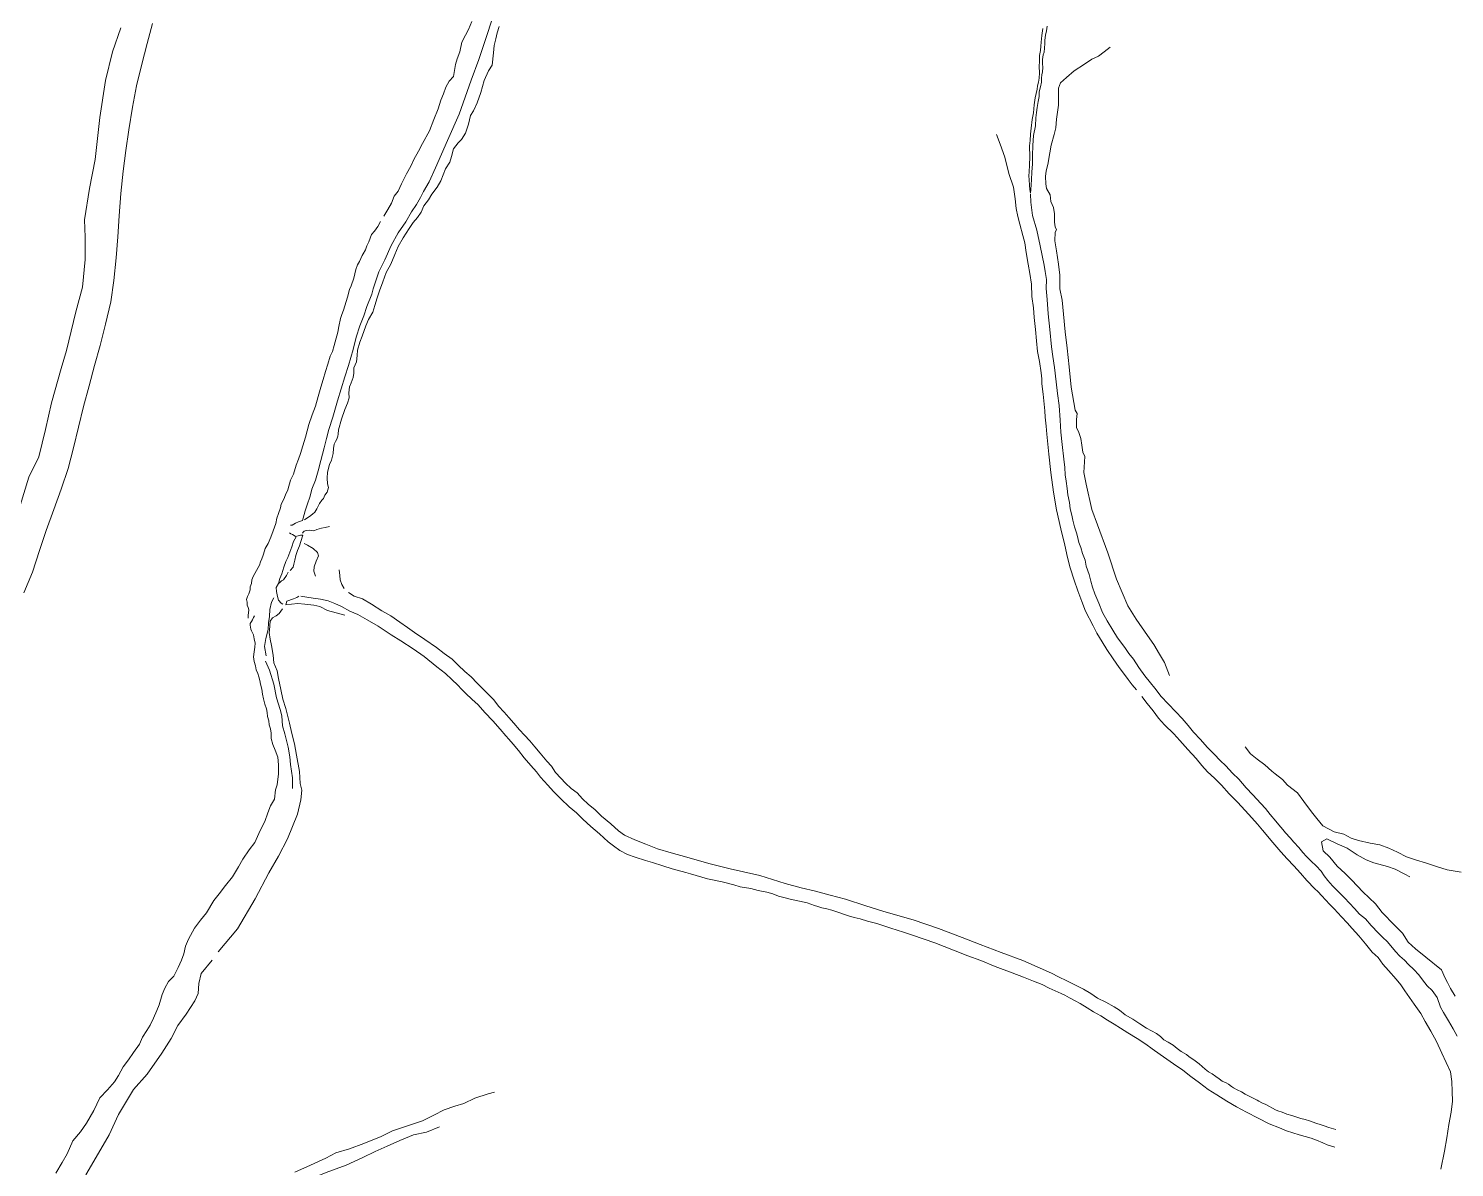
# Model space of a CAD drawing. Extents: x 683321 to 688873, y 7661944 to 7668387.
# Drawn here: x 684387.4 to 684800.5, y 7665832 to 7666161.9 of the extents above; entities that cross this region are included whole.
import ezdxf

# ---------------------------------------------------------------- set-up
doc = ezdxf.new("R2010")
doc.units = 0
doc.header["$MEASUREMENT"] = 0
doc.layers.add('01 CRESTA_Line', color=3, linetype='Continuous', lineweight=20)

msp = doc.modelspace()

# ---------------------------------------------------------------- linework, layer by layer
at = {"layer": '01 CRESTA_Line'}
for points in [[(684384.97, 7666023.73, 4275.94), (684387.43, 7666031.99, 4276.62), (684390.31, 7666037.87, 4276.25), (684392.29, 7666045.77, 4276.74), (684393.99, 7666053.53, 4277.23), (684396.84, 7666063.47, 4277.75), (684398.34, 7666068.64, 4278.06), (684401.08, 7666079.89, 4278.8), (684403.03, 7666087.01, 4278.66), (684403.76, 7666095.05, 4279.52), (684403.77, 7666101.47, 4280.23), (684403.61, 7666106.51, 4280.96), (684405.05, 7666115.54, 4281.2), (684406.62, 7666124.03, 4281.25), (684407.99, 7666136.17, 4282.42), (684409.61, 7666146.92, 4283.6), (684411.72, 7666155.21, 4284.31), (684414.07, 7666162.16, 4284.48)], [(684423.24, 7666163.41, 4282.76), (684421.75, 7666157.59, 4282.07), (684420.17, 7666151.64, 4281.33), (684418.59, 7666145.32, 4280.61), (684417.45, 7666139.14, 4280.24), (684416.43, 7666132.54, 4279.67), (684415.58, 7666126.62, 4279.01), (684414.77, 7666120.62, 4278.45), (684414.13, 7666114.11, 4277.95), (684413.65, 7666107.7, 4277.4), (684413.19, 7666101.6, 4276.91), (684412.76, 7666095.51, 4276.47), (684412.07, 7666088.92, 4276.05), (684411.19, 7666082.71, 4275.5), (684409.68, 7666076.24, 4274.94), (684408.13, 7666070.09, 4274.43), (684406.46, 7666064.31, 4274), (684404.96, 7666058.4, 4273.64), (684403.3, 7666052.39, 4273.33), (684401.79, 7666046.47, 4273.02), (684400.43, 7666040.5, 4272.78), (684398.82, 7666034.5, 4272.38), (684396.79, 7666028.51, 4272.13), (684394.73, 7666022.61, 4271.9), (684392.5, 7666016.46, 4271.72), (684390.51, 7666010.68, 4271.43), (684388.49, 7666004.44, 4271.03), (684386.04, 7665998.45, 4270.67)], [(684521.47, 7666164.02, 4244.32), (684520.14, 7666159.95, 4244.29), (684517.81, 7666152.92, 4244.02), (684515.63, 7666146.93, 4243.91), (684512.15, 7666137.11, 4243.82), (684508.72, 7666129.51, 4243.9), (684505.29, 7666121.54, 4243.78), (684503.42, 7666117.51, 4243.75), (684501.77, 7666114.73, 4243.62), (684500.93, 7666112.97, 4243.5), (684499.75, 7666110.99, 4243.39), (684498.27, 7666108.86, 4243.07), (684496.66, 7666105.93, 4242.99), (684494.41, 7666102.75, 4242.71), (684492.37, 7666099.05, 4242.58), (684490.54, 7666094.96, 4242.49), (684488.87, 7666091.43, 4242.37), (684487.2, 7666086.56, 4242.29), (684486.77, 7666084.98, 4242.28), (684485.33, 7666081.43, 4242.22), (684484.51, 7666078.7, 4242.13), (684483.31, 7666075.82, 4241.94), (684482.31, 7666072.54, 4241.87), (684481.38, 7666068.91, 4241.95), (684480.05, 7666064.3, 4241.92), (684479.02, 7666061.07, 4241.95), (684477.93, 7666057.57, 4241.93), (684476.9, 7666054.09, 4241.88), (684475.55, 7666049.38, 4241.94), (684474.35, 7666045.74, 4241.73), (684473.64, 7666043.14, 4241.67), (684473.01, 7666040.41, 4241.58), (684472.05, 7666036.8, 4241.63), (684471.26, 7666033.78, 4241.6), (684470.49, 7666031.1, 4241.6), (684469.44, 7666028.45, 4241.45), (684468.92, 7666026.42, 4241.4), (684468.1, 7666023.91, 4241.38), (684467.53, 7666022.21, 4241.43), (684466.89, 7666020.12, 4241.33), (684466.74, 7666019.43, 4241.32), (684466.19, 7666019.25, 4240.98), (684465.55, 7666018.97, 4240.67), (684464.67, 7666018.62, 4240.3), (684463.76, 7666018.09, 4239.74), (684463.21, 7666018.02, 4239.22)], [(684467.27, 7666019.64, 4241.41), (684467.94, 7666020.03, 4241.45), (684468.78, 7666020.54, 4241.55), (684469.58, 7666021.28, 4241.68), (684470.26, 7666021.85, 4241.68), (684470.88, 7666022.77, 4241.62), (684471.62, 7666024.28, 4241.68), (684472.37, 7666025.26, 4241.63), (684472.77, 7666025.79, 4241.51), (684473.17, 7666026.76, 4241.49), (684473.84, 7666027.63, 4241.48), (684474.3, 7666028.92, 4241.43), (684473.98, 7666030.07, 4241.5), (684473.87, 7666031.71, 4241.54), (684473.93, 7666033.39, 4241.62), (684474.59, 7666035.66, 4241.68), (684475.16, 7666036.86, 4241.69), (684475.65, 7666038.81, 4241.7), (684475.72, 7666040.22, 4241.83), (684475.92, 7666041.51, 4241.74), (684476.31, 7666042.31, 4241.7), (684476.68, 7666043.01, 4241.74), (684476.94, 7666043.85, 4241.73), (684477.03, 7666044.43, 4241.85), (684477.13, 7666045.64, 4241.92), (684478.02, 7666048.73, 4241.9), (684479, 7666051.6, 4241.92), (684479.77, 7666053.35, 4241.86), (684480.28, 7666054.97, 4241.86), (684480.17, 7666056.43, 4241.96), (684480.38, 7666058.16, 4241.96), (684480.8, 7666059.29, 4241.88), (684481.44, 7666060.81, 4241.76), (684481.62, 7666062.07, 4241.82), (684481.63, 7666063.6, 4241.89), (684482.34, 7666065.39, 4241.76), (684482.54, 7666067.16, 4241.86), (684482.69, 7666068.79, 4242.02), (684483.37, 7666071.11, 4241.95), (684484, 7666072.81, 4241.99), (684485.1, 7666075.76, 4242.17), (684485.86, 7666077.63, 4242.25), (684487.12, 7666079.77, 4242.13), (684487.7, 7666081.7, 4242.21), (684488.36, 7666083.91, 4242.28), (684489.05, 7666085.94, 4242.31), (684489.98, 7666088.58, 4242.47), (684490.95, 7666091.21, 4242.43), (684492.32, 7666093.68, 4242.47), (684493.47, 7666096.42, 4242.47), (684494.45, 7666098.75, 4242.63), (684495.93, 7666101.27, 4242.68), (684496.75, 7666102.65, 4242.77), (684497.65, 7666104.01, 4242.95), (684498.82, 7666105.74, 4243.02), (684500.01, 7666107.17, 4243.19), (684501.12, 7666108.76, 4243.26), (684501.89, 7666110.59, 4243.44), (684503.19, 7666112.29, 4243.6), (684504.23, 7666113.95, 4243.55), (684505.71, 7666115.97, 4243.74), (684506.81, 7666117.83, 4243.87), (684507.46, 7666119.53, 4244), (684508.2, 7666121.27, 4244), (684509.46, 7666123.22, 4244.02), (684509.93, 7666124.89, 4244.04), (684510.47, 7666127.07, 4244.06), (684511.83, 7666128.82, 4244.02), (684512.8, 7666129.78, 4243.97), (684513.95, 7666131.66, 4244.02), (684514.82, 7666134.27, 4243.92), (684515.43, 7666136.71, 4244.01), (684516.25, 7666138.12, 4244.03), (684517.35, 7666140.4, 4243.98), (684518.43, 7666143.43, 4243.93), (684519.38, 7666146.92, 4244.07), (684520.58, 7666149.7, 4244.14), (684521.68, 7666151.35, 4244.12), (684522.03, 7666154.93, 4244.23), (684522.22, 7666157.06, 4244.2), (684522.76, 7666158.99, 4244.29), (684523.12, 7666160.69, 4244.41), (684523.7, 7666162.51, 4244.41)], [(684490.28, 7666107.57, 4242.39), (684491.49, 7666109.55, 4242.37), (684492.56, 7666111.37, 4242.36), (684493.33, 7666113.32, 4242.57), (684494.45, 7666114.78, 4242.89), (684495.4, 7666116.95, 4242.95), (684496.9, 7666119.82, 4243.03), (684498.11, 7666122.08, 4243.38), (684499.01, 7666123.96, 4243.38), (684500.3, 7666126.38, 4243.51), (684501.49, 7666128.59, 4243.56), (684503.53, 7666132.34, 4243.45), (684504.78, 7666135.62, 4243.64), (684506.01, 7666138.7, 4243.5), (684506.79, 7666141.22, 4243.55), (684507.55, 7666143.04, 4243.64), (684508.29, 7666144.9, 4243.64), (684509.24, 7666146.7, 4243.63), (684510.49, 7666148.08, 4243.88), (684511.08, 7666151.48, 4243.67), (684511.5, 7666153.13, 4243.73), (684512.33, 7666155.14, 4243.86), (684512.89, 7666158.02, 4244.2), (684513.91, 7666160.03, 4243.95), (684514.78, 7666161.7, 4243.98), (684515.74, 7666163.95, 4244.31)], [(684681.26, 7666161.97, 4248.26), (684680.9, 7666159.9, 4248.16), (684680.74, 7666158, 4248.06), (684680.65, 7666156.78, 4247.96), (684680.52, 7666155.58, 4247.84), (684680.24, 7666154.11, 4247.67), (684680.22, 7666152.51, 4247.63), (684680.16, 7666150.9, 4247.54), (684680.25, 7666149.05, 4247.55), (684680.15, 7666147.53, 4247.56), (684679.93, 7666146.4, 4247.42), (684679.71, 7666145.37, 4247.25), (684679.59, 7666144.37, 4247.3), (684678.96, 7666141.82, 4247.21), (684678.74, 7666139.84, 4247.07), (684678.52, 7666137.51, 4246.9), (684678.11, 7666135.58, 4246.85), (684677.86, 7666133.11, 4246.88), (684677.62, 7666131.29, 4246.86), (684677.52, 7666129.52, 4246.89), (684677.37, 7666127.96, 4246.92), (684677.44, 7666124.75, 4246.69), (684677.37, 7666122.31, 4246.49), (684677.25, 7666120.44, 4246.38), (684677.14, 7666119.28, 4246.29), (684677.23, 7666118.13, 4246.31), (684677.35, 7666116.51, 4246.07), (684677.41, 7666115.26, 4245.84), (684677.64, 7666114.25, 4245.73), (684677.77, 7666115.26, 4245.84), (684677.83, 7666116.66, 4246.08), (684677.92, 7666118.2, 4246.28), (684678, 7666120.29, 4246.35), (684678.19, 7666122.72, 4246.56), (684678.18, 7666125.12, 4246.76), (684678.34, 7666128.05, 4246.96), (684678.51, 7666130.93, 4246.99), (684679.13, 7666133.71, 4247), (684679.16, 7666136.03, 4247.1), (684679.4, 7666137.65, 4247.13), (684679.58, 7666139.05, 4247.18), (684679.83, 7666140.76, 4247.2), (684680.18, 7666142.21, 4247.29), (684680.16, 7666143.55, 4247.37), (684680.58, 7666145.05, 4247.43), (684680.83, 7666146.42, 4247.53), (684680.84, 7666147.56, 4247.63), (684680.96, 7666148.52, 4247.59), (684681.11, 7666149.35, 4247.65), (684681.17, 7666150.6, 4247.67), (684681.12, 7666151.77, 4247.77), (684681.12, 7666152.94, 4247.85), (684681.34, 7666154.3, 4247.9), (684681.64, 7666155.08, 4247.89), (684681.73, 7666156.29, 4248.02), (684681.76, 7666157.57, 4248.11), (684681.82, 7666158.56, 4248.3), (684681.96, 7666159.97, 4248.26), (684682.24, 7666161.25, 4248.39), (684682.43, 7666162.61, 4248.23)], [(684700.74, 7666156.52, 4257.36), (684699.02, 7666155.2, 4256.53), (684697.32, 7666153.97, 4255.67), (684695.39, 7666153.01, 4254.53), (684693.29, 7666151.57, 4253.59), (684690.26, 7666149.7, 4252.03), (684688.07, 7666147.73, 4250.76), (684686.33, 7666146.22, 4249.89), (684685.72, 7666144.66, 4249.46), (684685.76, 7666142.19, 4249.79), (684685.75, 7666139.75, 4249.56), (684685.45, 7666137.72, 4249.63), (684685.14, 7666135.7, 4249.77), (684684.95, 7666133.16, 4249.68), (684684.54, 7666131.21, 4249.72), (684683.63, 7666128.11, 4249.6), (684683.25, 7666125.92, 4249.35), (684682.62, 7666122.54, 4248.89), (684682.15, 7666120.72, 4248.54), (684681.94, 7666119.04, 4248.3), (684682.04, 7666116.94, 4248.2), (684682.28, 7666115.61, 4248.59), (684683.32, 7666113.73, 4248.96), (684683.52, 7666111.83, 4249.08), (684684.33, 7666110.12, 4249.16), (684684.59, 7666108.22, 4248.79), (684684.64, 7666105.85, 4248.45), (684684.78, 7666104.51, 4248.36), (684685.13, 7666103.65, 4248.21), (684684.81, 7666102.95, 4247.55), (684684.7, 7666100.47, 4246.74), (684685.21, 7666097.53, 4247.08), (684685.73, 7666093.64, 4247.13), (684686.15, 7666090.48, 4247.03), (684686.18, 7666086.5, 4246.85), (684686.82, 7666083.19, 4246.88), (684687.19, 7666079.17, 4246.75), (684687.66, 7666074.04, 4246.38), (684688.24, 7666069.34, 4246.38), (684688.82, 7666063.9, 4246.23), (684689.44, 7666058.04, 4245.78), (684690.58, 7666051.4, 4246), (684691.2, 7666050.37, 4246.81), (684691, 7666048.63, 4246.68), (684691.01, 7666046.33, 4246.68), (684691.67, 7666044.87, 4246.85), (684692.22, 7666043.15, 4246.89), (684692.52, 7666041.18, 4247.07), (684692.82, 7666039.17, 4247.38), (684693.42, 7666037.99, 4247.54), (684693.12, 7666033.27, 4246.29), (684693.8, 7666029.91, 4246.41), (684695.37, 7666022.62, 4246.54), (684697.09, 7666018.15, 4246.98), (684700.07, 7666010.06, 4247.24), (684702.59, 7666002.39, 4246.96), (684705.83, 7665994.64, 4246.59), (684708.21, 7665990.83, 4246.37), (684711.58, 7665986.05, 4246.27), (684713.36, 7665983.51, 4245.79), (684714.99, 7665980.69, 4245.44), (684716.43, 7665978.23, 4245.37), (684717.94, 7665974.48, 4244.9)], [(684667.81, 7666131.25, 4242.79), (684668.81, 7666128.45, 4243.2), (684670.18, 7666124.65, 4243.62), (684671.4, 7666119.97, 4244.52), (684672.72, 7666115.93, 4245.23), (684673.24, 7666112.61, 4245.38), (684673.52, 7666109.77, 4245.27), (684673.95, 7666107.45, 4245.13), (684674.52, 7666105.22, 4245.1), (684675.37, 7666102, 4245.01), (684675.98, 7666099.81, 4244.86), (684676.4, 7666097.09, 4244.77), (684676.93, 7666093.68, 4244.77), (684677.47, 7666090.96, 4244.8), (684677.93, 7666087.86, 4244.84), (684678.07, 7666084.26, 4244.75), (684678.46, 7666081.03, 4244.65), (684678.69, 7666078.2, 4244.54), (684679.07, 7666074.74, 4244.48), (684679.36, 7666071.5, 4244.45), (684679.67, 7666068.37, 4244.36), (684680.27, 7666065.48, 4244.36), (684680.69, 7666062.22, 4244.25), (684680.89, 7666060.47, 4244.37), (684680.95, 7666059.06, 4244.09), (684681.09, 7666057.42, 4243.98), (684681.34, 7666056.04, 4243.99), (684681.59, 7666053.08, 4244.01), (684681.78, 7666051.18, 4243.84), (684681.91, 7666049.38, 4243.77), (684682.13, 7666046.69, 4243.64), (684682.41, 7666044.4, 4243.74), (684682.95, 7666038.63, 4243.5), (684683.51, 7666033.28, 4243.86), (684684.27, 7666027.58, 4243.59), (684685.13, 7666022.45, 4243.46), (684686.4, 7666016.97, 4243.46), (684687.54, 7666012.21, 4243.41), (684688.39, 7666008.73, 4243.37), (684689.15, 7666005.71, 4243.36), (684690.26, 7666002.16, 4243.49), (684691.37, 7665999.07, 4243.33), (684692.51, 7665995.98, 4243.31), (684693.6, 7665993.11, 4243.07), (684695.84, 7665988.92, 4243.02), (684696.89, 7665986.78, 4243.12), (684698.43, 7665984.27, 4243.17), (684699.75, 7665982.01, 4243.16), (684701.54, 7665979.37, 4243.04), (684703.36, 7665976.78, 4243.04), (684704.56, 7665975.14, 4243.05), (684705.92, 7665973.33, 4243.17), (684707.08, 7665971.8, 4243.2), (684708.36, 7665970.36, 4243.25)], [(684801.28, 7665870.01, 4241.81), (684800.05, 7665872.13, 4241.78), (684798.76, 7665874.49, 4241.85), (684797.26, 7665876.83, 4241.82), (684796.44, 7665878.44, 4241.84), (684795.42, 7665881.25, 4241.77), (684793.99, 7665883.24, 4241.71), (684792.57, 7665884.56, 4241.91), (684791.18, 7665886.31, 4241.83), (684790.1, 7665887.8, 4241.74), (684788.66, 7665889.33, 4241.79), (684787.18, 7665890.8, 4241.78), (684785.98, 7665892.01, 4241.71), (684784.64, 7665893.14, 4241.76), (684783.43, 7665894.55, 4241.73), (684782.05, 7665896.14, 4241.77), (684780.94, 7665897.44, 4241.73), (684779.69, 7665898.63, 4241.72), (684778.44, 7665899.87, 4241.81), (684776.38, 7665902.02, 4241.77), (684774.68, 7665903.99, 4241.62), (684772.98, 7665905.39, 4241.75), (684771.5, 7665907, 4241.74), (684770.01, 7665908.49, 4241.84), (684768.64, 7665910.05, 4241.84), (684766.56, 7665912.12, 4241.86), (684765.11, 7665913.57, 4241.84), (684763.77, 7665915.08, 4241.94), (684762.67, 7665916.43, 4241.97), (684761.8, 7665917.81, 4241.95), (684760.4, 7665919.34, 4241.98), (684758.91, 7665920.69, 4241.95), (684757.58, 7665922.01, 4241.94), (684756.58, 7665923.25, 4241.96), (684755.35, 7665924.64, 4241.89), (684753.96, 7665926.21, 4241.96), (684752.85, 7665927.44, 4241.93), (684751.51, 7665928.87, 4241.92), (684750.75, 7665929.86, 4241.94), (684749.58, 7665931.22, 4242.03), (684748.72, 7665932.27, 4242.08), (684747.07, 7665934.23, 4242.19), (684745.7, 7665935.98, 4242.31), (684744.41, 7665937.4, 4242.43), (684742.01, 7665939.9, 4242.53), (684740.13, 7665941.96, 4242.66), (684737.98, 7665944.42, 4242.68), (684736.2, 7665946.2, 4242.75), (684734.21, 7665948.34, 4242.72), (684732.55, 7665949.84, 4242.91), (684730.85, 7665951.72, 4242.87), (684728.8, 7665953.78, 4242.96), (684726.9, 7665955.98, 4243.04), (684724.87, 7665958.04, 4243.17), (684723.34, 7665959.98, 4243.04), (684721.57, 7665962.01, 4243.03), (684719.75, 7665963.98, 4243.03), (684717.54, 7665966.24, 4243.19), (684715.53, 7665968.38, 4243.12), (684713.64, 7665970.81, 4243.1), (684712.44, 7665972.42, 4243.11), (684710.79, 7665974.43, 4243.02), (684708.98, 7665976.86, 4242.93), (684707.44, 7665979.2, 4242.87), (684706.1, 7665980.91, 4242.86), (684704.98, 7665982.65, 4242.93), (684702.86, 7665985.44, 4242.89), (684701.45, 7665987.6, 4242.87), (684699.82, 7665990.35, 4242.91), (684698.54, 7665992.74, 4242.98), (684697.42, 7665995.44, 4243.03), (684696.29, 7665998.17, 4243.16), (684695.59, 7666000.09, 4243.17), (684695.1, 7666001.81, 4243.2), (684694.6, 7666003.79, 4243.23), (684693.8, 7666006.16, 4243.17), (684693.43, 7666007.88, 4243.19), (684692.72, 7666009.8, 4243.2), (684692.2, 7666011.59, 4243.2), (684691.6, 7666013.06, 4243.17), (684691.24, 7666014.72, 4243.21), (684690.97, 7666015.85, 4243.26), (684690.37, 7666017.6, 4243.29), (684689.94, 7666019.54, 4243.28), (684689.59, 7666020.97, 4243.33), (684689.17, 7666022.74, 4243.31), (684688.89, 7666024.57, 4243.3), (684688.48, 7666026.81, 4243.39), (684688.3, 7666028.67, 4243.49), (684687.93, 7666030.84, 4243.52), (684687.71, 7666032.63, 4243.59), (684687.61, 7666034.76, 4243.61), (684687.32, 7666037.15, 4243.56), (684686.79, 7666041.41, 4243.66), (684686.4, 7666045.02, 4243.5), (684686.22, 7666048.47, 4243.62), (684685.9, 7666052.68, 4243.66), (684685.42, 7666056.23, 4243.8), (684685.08, 7666059.54, 4243.96), (684684.62, 7666063.75, 4244.1), (684684.14, 7666066.89, 4244.24), (684683.77, 7666069.72, 4244.25), (684683.24, 7666074.73, 4244.4), (684682.75, 7666079.23, 4244.49), (684682.48, 7666083.44, 4244.66), (684682.21, 7666086.66, 4244.67), (684682.23, 7666089.22, 4244.71), (684681.9, 7666091.56, 4244.7), (684681.64, 7666093.41, 4244.76), (684680.46, 7666099.01, 4244.89), (684679.48, 7666103.49, 4245.15), (684678.23, 7666107.78, 4245.33), (684677.78, 7666111.62, 4245.48), (684677.66, 7666113.93, 4245.73)], [(684451, 7665991.12, 4238.36), (684451, 7665991.93, 4238.54), (684451.13, 7665992.67, 4238.72), (684451.14, 7665993.54, 4239), (684450.95, 7665994.22, 4239.26), (684450.72, 7665994.92, 4239.49), (684450.68, 7665995.75, 4239.68), (684450.53, 7665996.49, 4239.9), (684450.79, 7665997.35, 4240.02), (684451.18, 7665998.11, 4240.11), (684451.52, 7665999.3, 4240.14), (684451.52, 7666000.18, 4240.16), (684451.93, 7666001.13, 4240.22), (684452.01, 7666002.17, 4240.33), (684452.45, 7666003.13, 4240.38), (684452.91, 7666004.02, 4240.31), (684453.39, 7666004.96, 4240.18), (684453.84, 7666005.79, 4240.02), (684454.23, 7666006.44, 4240.05), (684454.6, 7666007.38, 4240.09), (684454.98, 7666008.29, 4240.07), (684455.29, 7666009.33, 4240.11), (684455.76, 7666010.57, 4240.19), (684455.95, 7666011.32, 4240.11), (684456.83, 7666012.73, 4240.25), (684457.59, 7666014.62, 4240.21), (684458.27, 7666016.45, 4240.39), (684458.97, 7666018.53, 4240.4), (684459.33, 7666020.05, 4240.53), (684459.76, 7666021.44, 4240.62), (684460.33, 7666023.11, 4240.4), (684460.57, 7666024.16, 4240.92), (684461.28, 7666025.6, 4240.9), (684461.76, 7666026.83, 4240.97), (684462.48, 7666028.31, 4240.76), (684463.25, 7666031.11, 4240.73), (684464.17, 7666032.86, 4241), (684464.89, 7666035.39, 4241.23), (684465.53, 7666037.16, 4241.14), (684466.16, 7666038.83, 4241.21), (684466.78, 7666041.07, 4241.21), (684467.58, 7666043.52, 4241.08), (684468.52, 7666047.19, 4241.27), (684469.57, 7666049.99, 4241.07), (684470.48, 7666052.56, 4241.17), (684471.28, 7666055.28, 4241.31), (684472.06, 7666058.06, 4241.42), (684472.67, 7666060.28, 4241.51), (684473.44, 7666062.54, 4241.36), (684474.04, 7666064.67, 4241.59), (684474.72, 7666067.04, 4241.87), (684475.38, 7666068.41, 4241.6), (684475.92, 7666070.11, 4241.6), (684476.15, 7666071.12, 4241.55), (684476.95, 7666073.94, 4241.46), (684477.3, 7666075.6, 4241.54), (684477.77, 7666077.9, 4241.41), (684478.1, 7666079.11, 4241.67), (684478.56, 7666080.35, 4241.68), (684479.76, 7666084.14, 4241.68), (684480.39, 7666086.37, 4241.83), (684480.85, 7666087.41, 4242.13), (684481.59, 7666089.58, 4242.08), (684482.2, 7666092.09, 4241.98), (684482.64, 7666093.46, 4241.98), (684483.23, 7666094.46, 4241.99), (684483.98, 7666096.13, 4242.04), (684484.26, 7666096.62, 4242.07), (684484.94, 7666097.85, 4242.18), (684485.37, 7666099.01, 4242.42), (684485.9, 7666100.12, 4242.51), (684486.68, 7666102.28, 4242.34), (684487.57, 7666103.19, 4242.38), (684488.54, 7666104.58, 4242.38), (684489.37, 7666106.03, 4242.21)], [(684466.77, 7666015.69, 4240.66), (684466.97, 7666016.02, 4240.26), (684467.17, 7666016.29, 4239.95), (684467.82, 7666016.46, 4239.81), (684468.86, 7666016.56, 4239.7), (684469.97, 7666016.44, 4239.76), (684470.88, 7666016.8, 4239.66), (684472.22, 7666017.21, 4239.6), (684473.32, 7666017.35, 4239.54), (684474.58, 7666017.65, 4239.37)], [(684462.95, 7666015.86, 4239.48), (684463.39, 7666015.54, 4239.91), (684463.81, 7666015.3, 4240.36), (684464.64, 7666014.87, 4240.9), (684464.88, 7666014.71, 4241.03), (684464.11, 7666013.36, 4240.97), (684463.64, 7666011.8, 4240.97), (684463.03, 7666010.19, 4240.88), (684462.48, 7666008.65, 4240.79), (684461.91, 7666007.57, 4240.66), (684461.3, 7666005.87, 4240.52), (684460.74, 7666003.99, 4240.44), (684460.21, 7666002.56, 4240.35), (684459.78, 7666001.13, 4240.55), (684459.1, 7665999.99, 4240.09), (684459.22, 7665998.88, 4240.12), (684459.53, 7665997.39, 4240.28), (684459.76, 7665996.3, 4240.16), (684460.57, 7665995.43, 4239.97), (684461.01, 7665995.14, 4239.9)], [(684463.19, 7666004.93, 4240.8), (684463.99, 7666005.89, 4240.79), (684464.24, 7666006.79, 4240.81), (684464.47, 7666007.89, 4240.92), (684464.83, 7666009.25, 4240.98), (684465.24, 7666010.69, 4241.05), (684465.87, 7666012.06, 4241.05), (684466.29, 7666013.27, 4241.09), (684466.8, 7666015.11, 4240.92), (684466.19, 7666015.15, 4241.06), (684465.13, 7666014.86, 4241.08)], [(684470.46, 7666003.27, 4240.16), (684470.04, 7666004.75, 4240.33), (684470.15, 7666005.94, 4240.36), (684470.72, 7666007.58, 4240.31), (684471.36, 7666009.14, 4240.35), (684471.09, 7666010.09, 4240.39), (684469.78, 7666011.26, 4240.45), (684468.15, 7666012.28, 4240.32), (684467.23, 7666012.74, 4240.38)], [(684478.78, 7665999.66, 4239.75), (684478.16, 7666000.89, 4239.73), (684477.65, 7666002.2, 4239.58), (684477.51, 7666003.46, 4239.47), (684477.31, 7666005.08, 4239.28)], [(684459.98, 7666001.25, 4240.58), (684460.65, 7666001.96, 4240.5), (684461.2, 7666002.24, 4240.53), (684462.08, 7666003.46, 4240.6), (684462.62, 7666004.42, 4240.76)], [(684458.42, 7665996.99, 4239.65), (684457.76, 7665995.74, 4239.18), (684457.28, 7665993.62, 4239.03), (684457.21, 7665991.62, 4238.86), (684456.84, 7665989.8, 4238.41), (684456.77, 7665987.78, 4237.83), (684456.14, 7665985.22, 4237.1), (684455.75, 7665982.91, 4236.41), (684456.2, 7665980.23, 4235.64)], [(684478.99, 7665992.02, 4239.5), (684476.52, 7665992.64, 4239.47), (684473.98, 7665993.37, 4239.44), (684471.77, 7665994.47, 4239.62), (684469.97, 7665994.83, 4239.43), (684467.41, 7665995.14, 4239.63), (684465.38, 7665995.34, 4239.65), (684463.58, 7665995.16, 4239.66), (684461.9, 7665994.96, 4239.55), (684462.15, 7665996.06, 4240.07), (684464.08, 7665996.7, 4240.06), (684465.1, 7665997.13, 4240.11), (684465.7, 7665997.45, 4240.17)], [(684765.83, 7665837.87, 4240.46), (684763.63, 7665838.56, 4240.5), (684762.31, 7665839.09, 4240.6), (684760.53, 7665839.84, 4240.72), (684758.91, 7665840.43, 4240.77), (684755.51, 7665841.45, 4240.81), (684751.77, 7665842.61, 4241.15), (684749.74, 7665843.42, 4241.21), (684746.83, 7665844.56, 4241.46), (684743.59, 7665846.23, 4241.51), (684740.21, 7665848.01, 4241.64), (684737.32, 7665849.52, 4241.69), (684734.49, 7665851.14, 4241.78), (684731.6, 7665852.99, 4241.73), (684729.15, 7665854.58, 4241.81), (684726.64, 7665856.47, 4241.78), (684724.12, 7665858.35, 4241.82), (684721.81, 7665860.11, 4241.79), (684719.05, 7665862.03, 4241.79), (684715.16, 7665864.72, 4241.78), (684712.85, 7665866.37, 4241.7), (684711.03, 7665867.73, 4241.77), (684708.56, 7665869.32, 4241.69), (684705.82, 7665871.01, 4241.61), (684703.7, 7665872.32, 4241.67), (684701.88, 7665873.44, 4241.73), (684699.93, 7665874.66, 4241.69), (684697.98, 7665875.85, 4241.77), (684695.87, 7665877.09, 4241.75), (684694.04, 7665878.2, 4241.77), (684692.06, 7665879.43, 4241.75), (684690.55, 7665880.28, 4241.73), (684688.95, 7665881.08, 4241.78), (684687.54, 7665881.89, 4241.77), (684686.54, 7665882.33, 4241.75), (684683.07, 7665883.92, 4241.64), (684681.01, 7665884.99, 4241.7), (684678.52, 7665885.9, 4241.7), (684675.65, 7665887.07, 4241.68), (684672.29, 7665888.38, 4241.54), (684667.43, 7665890.17, 4241.4), (684663.23, 7665891.88, 4241.5), (684659.45, 7665893.32, 4241.44), (684655.34, 7665894.9, 4241.49), (684649.97, 7665897.05, 4241.46), (684643.48, 7665899.25, 4241.39), (684640.83, 7665900.17, 4241.35), (684637.22, 7665901.31, 4241.37), (684633.12, 7665902.64, 4241.36), (684630.44, 7665903.34, 4241.15), (684628.29, 7665903.98, 4241.18), (684626.59, 7665904.42, 4241.27), (684624.88, 7665904.84, 4241.28), (684623.75, 7665905.25, 4241.25), (684621.86, 7665905.92, 4241.23), (684620.13, 7665906.49, 4241.21), (684618.6, 7665906.86, 4241.17), (684617.21, 7665907.19, 4241.14), (684616.01, 7665907.54, 4241.13), (684615.1, 7665907.88, 4241.08), (684612.91, 7665908.62, 4241.01), (684610.67, 7665909.11, 4241.02), (684608.44, 7665909.6, 4241.01), (684606.52, 7665910.12, 4240.99), (684604.65, 7665910.61, 4240.97), (684603.03, 7665911.25, 4240.95), (684601.29, 7665911.73, 4240.95), (684598.71, 7665912.21, 4241.03), (684596.66, 7665912.75, 4241.07), (684593.52, 7665913.28, 4240.93), (684591.73, 7665913.89, 4241), (684588.33, 7665914.71, 4240.9), (684584.03, 7665915.6, 4240.81), (684579.14, 7665917, 4240.72), (684577.79, 7665917.38, 4240.81), (684573.78, 7665918.48, 4240.79), (684571.11, 7665919.36, 4240.72), (684568.1, 7665920.31, 4240.72), (684566.13, 7665920.89, 4240.68), (684563.13, 7665921.82, 4240.65), (684560.86, 7665922.62, 4240.76), (684558.71, 7665923.79, 4240.74), (684556.87, 7665925.15, 4240.82), (684555.25, 7665926.35, 4240.78), (684552.73, 7665928.66, 4240.78), (684550.26, 7665930.73, 4240.63), (684547.99, 7665932.87, 4240.47), (684546.11, 7665934.74, 4240.44), (684544.03, 7665936.49, 4240.47), (684541.57, 7665938.76, 4240.38), (684539.45, 7665940.87, 4240.35), (684537.79, 7665942.7, 4240.38), (684535.69, 7665945.07, 4240.33), (684534.53, 7665946.54, 4240.37), (684532.85, 7665948.46, 4240.3), (684530.94, 7665950.67, 4240.41), (684529.28, 7665952.74, 4240.23), (684527.73, 7665954.57, 4240.21), (684526.5, 7665956.03, 4240.27), (684525.61, 7665957.04, 4240.26), (684524.01, 7665958.95, 4240.2), (684521.86, 7665961.33, 4240.17), (684519.58, 7665963.76, 4240.22), (684517.64, 7665966, 4240.19), (684515.82, 7665967.64, 4240.12), (684514.01, 7665969.29, 4240.13), (684512.83, 7665970.53, 4240.07), (684511.72, 7665971.65, 4240.07), (684509.97, 7665973.38, 4240.08), (684508.2, 7665975.03, 4240.08), (684505.67, 7665977.04, 4240.13), (684501.93, 7665979.96, 4239.92), (684498.81, 7665982.21, 4240.04), (684495.19, 7665984.54, 4239.91), (684492.4, 7665986.28, 4240.04), (684488.66, 7665988.82, 4240.04), (684485.46, 7665990.67, 4240.16), (684482.74, 7665992.15, 4240.06), (684480.47, 7665993.18, 4240.17), (684478.02, 7665994.48, 4240.13), (684476.13, 7665995.31, 4240.1), (684474.12, 7665996.09, 4240.22), (684471.94, 7665996.57, 4240.28), (684469.83, 7665996.9, 4240.36), (684468.01, 7665997.16, 4240.24), (684466.23, 7665997.51, 4240.21)], [(684766.13, 7665842.93, 4240.41), (684764.1, 7665843.55, 4240.49), (684762.74, 7665844.06, 4240.63), (684761.84, 7665844.28, 4240.74), (684760.33, 7665844.8, 4240.84), (684758.43, 7665845.43, 4240.75), (684757.26, 7665845.85, 4240.76), (684755.96, 7665846.19, 4240.87), (684753.39, 7665847.02, 4241.02), (684751.94, 7665847.36, 4241.05), (684750.51, 7665847.94, 4241.1), (684749.32, 7665848.37, 4241.19), (684748.62, 7665848.68, 4241.25), (684747.74, 7665849.16, 4241.29), (684746.72, 7665849.68, 4241.32), (684745.85, 7665850.17, 4241.37), (684744.66, 7665850.73, 4241.34), (684743.77, 7665851.15, 4241.38), (684743.33, 7665851.42, 4241.36), (684741.58, 7665852.31, 4241.42), (684739.87, 7665853.21, 4241.31), (684738.79, 7665853.9, 4241.33), (684737.51, 7665854.48, 4241.31), (684736.47, 7665855.03, 4241.35), (684735.83, 7665855.45, 4241.36), (684735.01, 7665856.11, 4241.35), (684734.29, 7665856.47, 4241.4), (684733.2, 7665857.01, 4241.37), (684732.27, 7665857.69, 4241.41), (684731.33, 7665858.34, 4241.38), (684730.24, 7665859.12, 4241.4), (684729.24, 7665859.7, 4241.4), (684728.21, 7665860.42, 4241.38), (684726.54, 7665862.02, 4241.3), (684724.97, 7665863.17, 4241.35), (684723.64, 7665864.02, 4241.38), (684722.81, 7665864.68, 4241.45), (684721.3, 7665865.52, 4241.37), (684720.15, 7665866.39, 4241.33), (684718.97, 7665867.38, 4241.28), (684717.54, 7665868.28, 4241.23), (684716.3, 7665868.98, 4241.23), (684715.27, 7665869.95, 4241.21), (684714.1, 7665870.75, 4241.29), (684711.29, 7665872.33, 4241.28), (684709.33, 7665873.59, 4241.3), (684707.31, 7665874.89, 4241.28), (684705.09, 7665876.19, 4241.33), (684703.46, 7665877.52, 4241.28), (684701.84, 7665878.47, 4241.29), (684699.45, 7665879.86, 4241.35), (684697.08, 7665881.02, 4241.36), (684695.11, 7665882.34, 4241.29), (684693.03, 7665883.66, 4241.26), (684690.64, 7665884.77, 4241.35), (684688.18, 7665886, 4241.25), (684685.79, 7665887.17, 4241.15), (684683.72, 7665888.23, 4241.25), (684675.37, 7665891.89, 4241.21), (684669.12, 7665894.21, 4241.05), (684663.09, 7665896.52, 4241.13), (684657.8, 7665898.59, 4241.13), (684651.02, 7665901.16, 4241.05), (684643.68, 7665903.71, 4241.06), (684635.15, 7665906.17, 4240.98), (684629.98, 7665907.81, 4240.89), (684624.01, 7665909.67, 4240.68), (684619.61, 7665910.9, 4240.71), (684615.35, 7665911.98, 4240.65), (684611.19, 7665912.97, 4240.65), (684606.55, 7665914.24, 4240.62), (684599.18, 7665916.52, 4240.51), (684594.5, 7665917.6, 4240.58), (684590.62, 7665918.49, 4240.58), (684584.42, 7665920.04, 4240.39), (684578.03, 7665921.83, 4240.31), (684573.49, 7665923.14, 4240.31), (684569.56, 7665924.31, 4240.31), (684566.22, 7665925.62, 4240.25), (684562.98, 7665926.9, 4240.23), (684560.03, 7665928.27, 4240.23), (684558.31, 7665929.49, 4240.26), (684556.06, 7665931.48, 4240.08), (684553.31, 7665933.72, 4240.01), (684551.5, 7665935.61, 4239.98), (684549.45, 7665937.2, 4240.02), (684547.86, 7665938.72, 4239.97), (684546.3, 7665940.48, 4239.88), (684544.58, 7665941.76, 4239.96), (684542.92, 7665943.33, 4239.86), (684541.59, 7665944.79, 4239.82), (684540.03, 7665946.36, 4239.73), (684538.85, 7665948.21, 4239.68), (684537.55, 7665949.67, 4239.71), (684535.59, 7665952, 4239.68), (684534.05, 7665953.83, 4239.71), (684532.58, 7665955.57, 4239.72), (684531.06, 7665957.25, 4239.71), (684529.63, 7665958.76, 4239.67), (684527.93, 7665960.64, 4239.62), (684526.51, 7665962.34, 4239.6), (684525.15, 7665963.9, 4239.67), (684523.55, 7665965.59, 4239.65), (684522.2, 7665967.45, 4239.56), (684520.46, 7665969.23, 4239.57), (684518.72, 7665970.89, 4239.56), (684517.36, 7665972.28, 4239.54), (684515.57, 7665974.07, 4239.49), (684513.78, 7665975.67, 4239.5), (684511.78, 7665977.51, 4239.45), (684510.06, 7665979.22, 4239.54), (684507.76, 7665980.9, 4239.56), (684505.53, 7665982.65, 4239.44), (684502.21, 7665984.93, 4239.53), (684499.14, 7665986.94, 4239.46), (684497.18, 7665988.42, 4239.41), (684494.88, 7665989.95, 4239.49), (684492.31, 7665991.74, 4239.62), (684489.71, 7665993.24, 4239.6), (684486.72, 7665995.17, 4239.6), (684484.13, 7665996.69, 4239.61), (684481.73, 7665997.5, 4239.74), (684480.07, 7665998.59, 4239.71)], [(684442.31, 7665894.47, 4216.86), (684447.9, 7665901.11, 4217.17), (684452.98, 7665909.82, 4217.51), (684457.01, 7665917.35, 4217.99), (684459.73, 7665922.12, 4218.48), (684462.37, 7665927.18, 4219.23), (684465.29, 7665934.33, 4220.43), (684466.26, 7665938.5, 4221.43), (684466.5, 7665941.24, 4222.3), (684466.01, 7665943.17, 4223.14), (684465.87, 7665946.64, 4223.82), (684464.96, 7665951.44, 4225.44), (684464.38, 7665954.67, 4226.31), (684463.65, 7665957.73, 4227.46), (684462.92, 7665960.66, 4228.42), (684461.89, 7665964.89, 4230.13), (684461.06, 7665967.63, 4231.13), (684460.49, 7665970.48, 4232.05), (684459.81, 7665973.6, 4233.02), (684459.42, 7665975.84, 4233.91), (684458.47, 7665978.16, 4234.62), (684458.23, 7665980.43, 4235.53), (684457.71, 7665983.17, 4236.41), (684457.33, 7665984.98, 4237.02), (684457.07, 7665986.99, 4237.62), (684457.14, 7665987.65, 4237.93), (684457.39, 7665990.25, 4238.76), (684458, 7665991.22, 4239.01), (684459.1, 7665991.82, 4238.9), (684459.97, 7665992.45, 4238.83), (684460.47, 7665993.18, 4238.96), (684460.97, 7665993.77, 4239.13)], [(684395.22, 7665830.34, 4215.83), (684397.14, 7665833.42, 4215.81), (684398.54, 7665835.94, 4215.82), (684400.22, 7665839.72, 4216.14), (684402.37, 7665842.3, 4215.94), (684404.11, 7665844.83, 4216.02), (684406.32, 7665848.51, 4216.46), (684408.06, 7665852.16, 4216.63), (684410.26, 7665854.48, 4216.23), (684412.26, 7665856.79, 4216.65), (684413.4, 7665858.57, 4216.97), (684414.79, 7665861.09, 4217.43), (684416.28, 7665863.18, 4217.52), (684417.8, 7665865.3, 4217.7), (684419.55, 7665867.68, 4217.8), (684420.41, 7665869.69, 4218.01), (684421.59, 7665871.69, 4218.14), (684422.63, 7665873.16, 4218.38), (684423.57, 7665875.23, 4218.47), (684424.53, 7665877.44, 4218.73), (684425.18, 7665879.1, 4218.9), (684426.06, 7665882.03, 4219.4), (684426.87, 7665883.88, 4219.6), (684427.95, 7665885.86, 4219.71), (684429.43, 7665887.38, 4219.89), (684430.67, 7665889.92, 4219.69), (684431.67, 7665892.07, 4220.09), (684432.39, 7665893.89, 4220.53), (684432.85, 7665896.11, 4220.96), (684433.71, 7665898.13, 4221.32), (684435.42, 7665901.31, 4221.28), (684437.21, 7665903.62, 4221.16), (684438.88, 7665905.69, 4220.98), (684441, 7665909.34, 4221.04), (684442.56, 7665911.24, 4221.19), (684444.44, 7665913.69, 4221.35), (684446.48, 7665916.14, 4221.43), (684448.16, 7665919.06, 4221.51), (684449.42, 7665921.25, 4221.73), (684451.32, 7665923.97, 4221.87), (684452.89, 7665926.14, 4221.59), (684454.06, 7665928.75, 4221.71), (684454.96, 7665930.51, 4222.11), (684455.83, 7665932.23, 4222.39), (684456.64, 7665934.7, 4222.32), (684457.43, 7665936.71, 4222.67), (684458.58, 7665938.65, 4223.09), (684458.95, 7665941.4, 4223.38), (684459.41, 7665942.86, 4223.51), (684459.82, 7665946.02, 4223.81), (684459.73, 7665948.64, 4224.53), (684459.56, 7665950.86, 4225.56), (684458.79, 7665952.87, 4226.16), (684458.11, 7665954.49, 4226.84), (684457.65, 7665956.22, 4227.43), (684457.7, 7665957.76, 4227.93), (684457.42, 7665959.06, 4228.48), (684457.08, 7665960.22, 4228.82), (684456.98, 7665961.39, 4229.24), (684456.58, 7665962.66, 4229.63), (684456.51, 7665963.78, 4230.02), (684456.3, 7665964.86, 4230.48), (684455.84, 7665966.22, 4231.02), (684455.45, 7665967.72, 4231.53), (684455.14, 7665969.11, 4231.99), (684454.97, 7665970.5, 4232.5), (684454.55, 7665971.98, 4232.91), (684454.33, 7665973.04, 4233.32), (684454.06, 7665974.12, 4233.76), (684453.77, 7665975.04, 4234.16), (684453.35, 7665976.12, 4234.28), (684453.08, 7665977.28, 4234.71), (684452.68, 7665978.55, 4234.97), (684452.49, 7665979.87, 4235.52), (684452.68, 7665981.38, 4235.94), (684452.89, 7665982.71, 4236.37), (684453.06, 7665983.89, 4236.61), (684452.71, 7665985.14, 4237.19), (684452.53, 7665986.26, 4237.41), (684452, 7665987.45, 4237.69), (684451.79, 7665987.89, 4237.75), (684451.54, 7665989.09, 4238.07), (684451.59, 7665989.56, 4238.15), (684451.98, 7665990.14, 4238.11), (684452.2, 7665990.65, 4238.07), (684452.58, 7665991.27, 4238.11), (684452.86, 7665991.78, 4237.98)], [(684456.02, 7665978.67, 4234.65), (684457.15, 7665976.07, 4233.45), (684458.41, 7665971.94, 4232.21), (684459.21, 7665968.06, 4230.89), (684460.24, 7665964.6, 4229.88), (684460.74, 7665962.84, 4229.24), (684460.94, 7665959.88, 4227.9), (684461.59, 7665957.58, 4227.21), (684462.53, 7665953.72, 4225.82), (684463.05, 7665950.91, 4224.87), (684463.3, 7665948.67, 4224.2), (684463.79, 7665944.82, 4223.1), (684463.81, 7665941.77, 4222.04)], [(684709.89, 7665968.44, 4243.25), (684711.45, 7665966.4, 4243.33), (684713.13, 7665964.26, 4243.37), (684714.71, 7665962.1, 4243.32), (684716.45, 7665960.2, 4243.31), (684719.16, 7665957.62, 4243.38), (684720.91, 7665955.63, 4243.35), (684723.23, 7665953.02, 4243.26), (684725.66, 7665950.47, 4243.27), (684727.28, 7665948.45, 4243.15), (684728.88, 7665946.59, 4243.06), (684730.94, 7665944.73, 4243.08), (684733, 7665942.68, 4242.95), (684735.16, 7665940.24, 4242.92), (684737.57, 7665937.77, 4242.79), (684739.87, 7665935.39, 4242.83), (684741.77, 7665933.28, 4242.67), (684743.37, 7665931.43, 4242.56), (684744.85, 7665929.65, 4242.39), (684747.81, 7665926.09, 4242.38), (684750.17, 7665923.42, 4242.47), (684751.99, 7665921.35, 4242.41), (684753.89, 7665919.33, 4242.42), (684755.85, 7665917.27, 4242.31), (684757.69, 7665915.14, 4242.22), (684760.04, 7665912.68, 4242.22), (684760.88, 7665911.9, 4242.18), (684762, 7665910.71, 4242.16), (684763.11, 7665909.53, 4242.17), (684764.35, 7665908.13, 4242.19), (684765.61, 7665906.89, 4242.21), (684767.75, 7665904.54, 4242.23), (684769.38, 7665902.82, 4242.19), (684770.79, 7665901.24, 4242.17), (684772.77, 7665899.09, 4242.16), (684774.74, 7665896.74, 4242.16), (684776.65, 7665894.37, 4242.27), (684778.33, 7665892.82, 4242.18), (684779.74, 7665890.88, 4242.16), (684781.38, 7665889.03, 4242.11), (684783.56, 7665886.51, 4242.29), (684784.89, 7665884.88, 4242.28), (684786.04, 7665883.13, 4242.23), (684787.44, 7665881.24, 4242.49), (684788.81, 7665879.27, 4242.4), (684790.73, 7665876.55, 4242.32), (684791.97, 7665874.24, 4242.32), (684793.62, 7665871.42, 4242.23), (684795.29, 7665868.42, 4242.19), (684796.81, 7665865.11, 4242.09), (684798.11, 7665862.37, 4242.16), (684799.27, 7665859.63, 4242.23), (684799.71, 7665856.88, 4242.3), (684799.83, 7665853.96, 4242.19), (684799.89, 7665851.13, 4242.3), (684799.47, 7665848.02, 4242.3), (684798.87, 7665844.39, 4242.39), (684798.25, 7665840.55, 4242.25), (684797.56, 7665836.71, 4242.18), (684796.5, 7665831.44, 4242.04)], [(684739.84, 7665953.87, 4246.39), (684741.41, 7665951.85, 4245.93), (684743.35, 7665950.22, 4245.95), (684745.56, 7665948.61, 4246.02), (684747.56, 7665946.81, 4246.02), (684748.56, 7665945.98, 4245.91), (684750.63, 7665944.32, 4245.97), (684752.07, 7665942.73, 4245.77), (684754.95, 7665940.47, 4245.57), (684756.8, 7665938.04, 4245.17), (684759.07, 7665935, 4244.44), (684760.61, 7665933.04, 4243.76), (684762.36, 7665930.93, 4243.48), (684765.58, 7665929.22, 4243.5), (684768.42, 7665928.56, 4243.36), (684770.51, 7665927.37, 4243.57), (684772.67, 7665926.69, 4243.68), (684776.03, 7665925.91, 4243.64), (684778.8, 7665925.48, 4244.37), (684781.47, 7665924.49, 4244.36), (684784.01, 7665923.31, 4244.51), (684786.58, 7665921.95, 4244.72), (684789.13, 7665921.06, 4245.06), (684792.41, 7665920.17, 4245.16), (684795.27, 7665919.14, 4245.21), (684798.36, 7665918.19, 4245.49), (684802.39, 7665917.49, 4245.65)], [(684800.7, 7665881.61, 4242.18), (684799.36, 7665883.86, 4242.12), (684798.47, 7665885.55, 4242.14), (684797.75, 7665886.82, 4242.1), (684796.71, 7665889.18, 4242.47), (684792.19, 7665892.93, 4242.34), (684789.22, 7665895.32, 4242.07), (684787.1, 7665897.28, 4242.21), (684785.4, 7665899.83, 4241.97), (684783.11, 7665902.14, 4242.27), (684779.55, 7665905.79, 4242.27), (684777.61, 7665908.38, 4242.45), (684773.93, 7665911.85, 4242.42), (684770.74, 7665915.17, 4242.19), (684768.8, 7665917.18, 4242.15), (684766.52, 7665919.24, 4242.31), (684764.39, 7665921.9, 4242.11), (684762.47, 7665923.69, 4242.17), (684761.95, 7665926.34, 4242.35), (684763.45, 7665927.15, 4242.32), (684766.47, 7665925.74, 4242.37), (684769.39, 7665924.45, 4242.36), (684772.27, 7665922.5, 4243.33), (684774.91, 7665921.11, 4243.25), (684777.08, 7665920.24, 4243.07), (684781.08, 7665919.17, 4243.54), (684783.24, 7665918.35, 4243.24), (684786.12, 7665916.96, 4243.33), (684787.52, 7665916.18, 4243.38)], [(684440.54, 7665892.01, 4216.53), (684437.42, 7665888.18, 4216.3), (684436.7, 7665885.3, 4215.94), (684436.47, 7665882.35, 4216.48), (684435.54, 7665880.25, 4215.99), (684433, 7665876.38, 4215.72), (684430.64, 7665873.1, 4215.52), (684428.7, 7665869.33, 4215.25), (684425.93, 7665865.05, 4214.98), (684421.76, 7665858.95, 4214.78), (684417.8, 7665854.59, 4214.39), (684413.44, 7665847.33, 4214.11), (684410.75, 7665841.39, 4213.57), (684406.28, 7665833.78, 4213.26), (684403.93, 7665829.82, 4212.86)], [(684464.51, 7665830.62, 4215.34), (684469.04, 7665832.62, 4215.96), (684473.52, 7665834.68, 4216.02), (684476.39, 7665836.18, 4216.23), (684480.3, 7665837.41, 4216.51), (684484.46, 7665838.91, 4216.93), (684489.55, 7665840.96, 4217.13), (684492.83, 7665842.54, 4217.5), (684497.45, 7665844.13, 4217.67), (684501.5, 7665845.47, 4217.98), (684504.78, 7665847.08, 4218.29), (684507.82, 7665848.71, 4218.53), (684510.89, 7665849.72, 4218.85), (684513.47, 7665850.48, 4218.93), (684516.67, 7665852.01, 4219.11), (684520.49, 7665853.27, 4219.3), (684522.39, 7665853.78, 4219.25)], [(684506.41, 7665843.7, 4217.53), (684502.67, 7665842.22, 4217.25), (684498.9, 7665841.4, 4217), (684494.9, 7665839.78, 4216.86), (684491.25, 7665838.12, 4216.52), (684487.82, 7665836.64, 4216.22), (684484.25, 7665834.85, 4215.98), (684479.38, 7665832.64, 4215.7), (684473.54, 7665830.46, 4215.29), (684468.39, 7665828.36, 4214.81), (684465.39, 7665827.1, 4214.53), (684461.44, 7665824.9, 4214.34), (684458.4, 7665823.07, 4214.07), (684453.32, 7665820.43, 4213.68), (684448.81, 7665818.34, 4213.33)]]:
    msp.add_polyline3d(points, dxfattribs=at)

doc.saveas('drawing.dxf')
